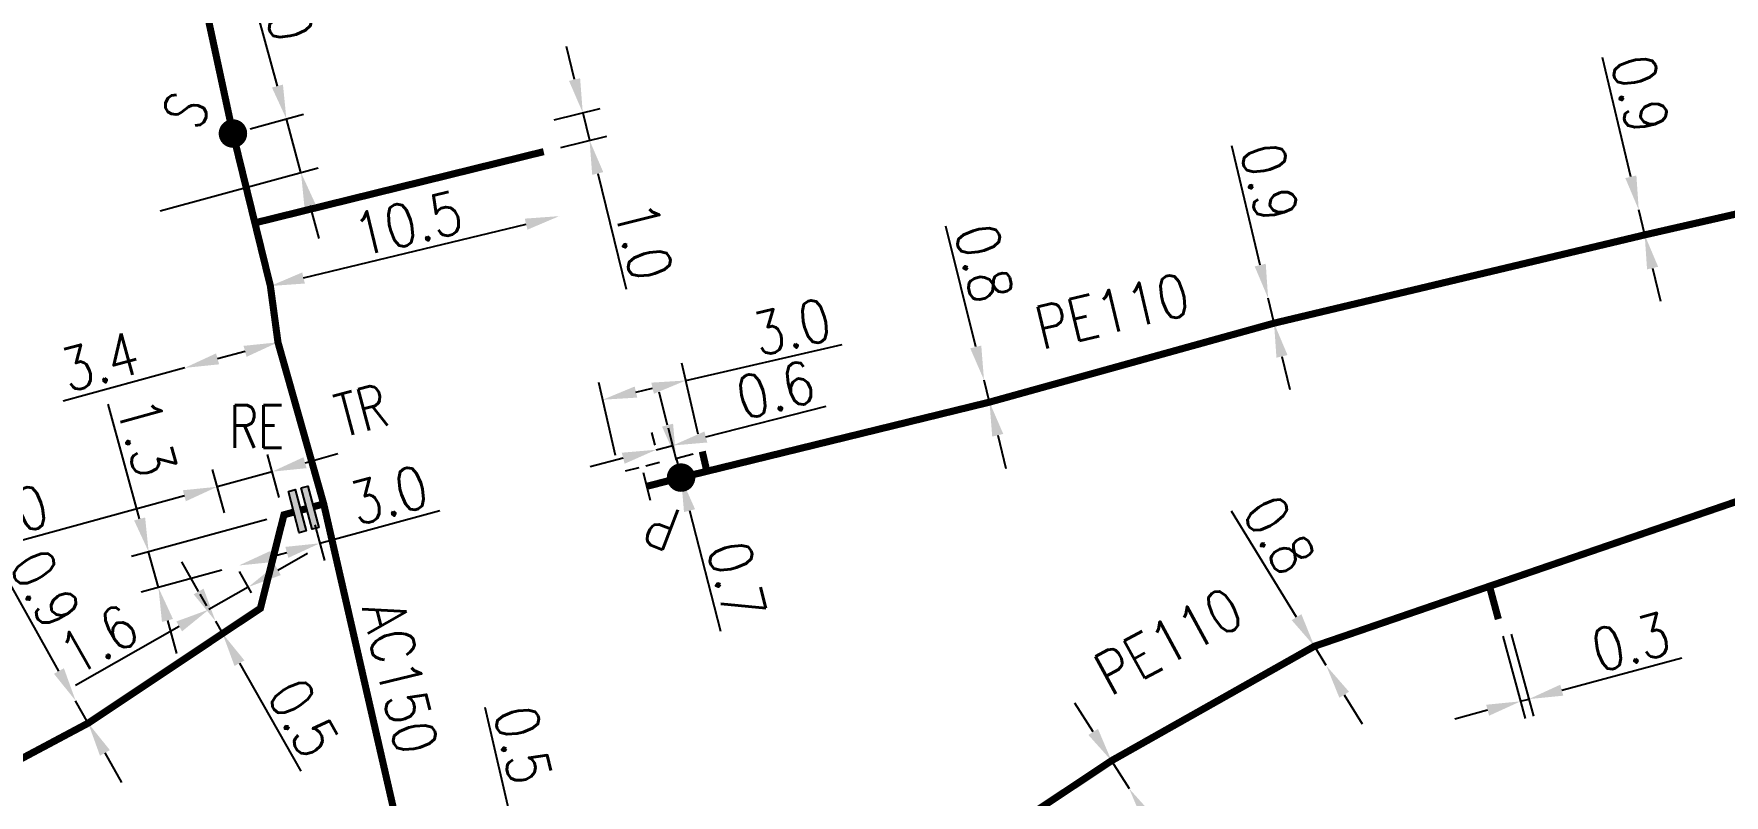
# Model space of a CAD drawing. Header units: millimetres. Extents: x 149996 to 151004, y 126998 to 128018.
# Drawn here: x 150745.8 to 150805.2, y 127046.2 to 127073 of the extents above; entities that cross this region are included whole.
import ezdxf
from ezdxf.enums import TextEntityAlignment as Align

# ---------------------------------------------------------------- set-up
doc = ezdxf.new("R2010")
doc.units = ezdxf.units.MM
doc.header["$PDMODE"] = 34
for name, pattern in [('DASHED', [0.75, 0.5, -0.25]), ('L_100_AP', [14, 10, -1.5, 1, -1.5]), ('L_100_PE', [14, 10, -1.5, 1, -1.5]), ('L_25_PE', [2000, 1000, 1000])]:
    doc.linetypes.add(name, pattern=pattern)
doc.layers.get('0').update_dxf_attribs({"linetype": 'CONTINUOUS'})
doc.layers.get('DEFPOINTS').update_dxf_attribs({"linetype": 'CONTINUOUS'})
for name, color, linetype in [('L_140', 3, 'CONTINUOUS'), ('L_150', 1, 'CONTINUOUS'), ('L_300', 7, 'CONTINUOUS'), ('L_340', 7, 'CONTINUOUS')]:
    doc.layers.add(name, color=color, linetype=linetype)
doc.layers.add('L_170', color=7, linetype='CONTINUOUS', plot=False)
doc.styles.add('G_ROMANS', font='ROMANS.SHX', dxfattribs={"width": 0.75})
doc.styles.get("Standard").update_dxf_attribs({"font": 'romans.shx', "width": 0.85})
doc.dimstyles.get("Standard").update_dxf_attribs({"dimtxt": 1.5, "dimasz": 1.2, "dimexe": 0.625, "dimexo": 0.625, "dimgap": 0.25, "dimtad": 1, "dimdec": 1, "dimzin": 0, "dimdsep": 46, "dimtxsty": 'Standard', "dimcen": -0.5, "dimadec": 0, "dimazin": 0, "dimtfac": 1, "dimtdec": 1, "dimtmove": 0, "dimatfit": 3, "dimfxl": 0, "dimtolj": 1, "dimtzin": 0, "dimarcsym": 0})

# ---------------------------------------------------------------- blocks, each defined once
blk = doc.blocks.new('*D991')
at = {"layer": 'DEFPOINTS', "color": 0, "linetype": 'Continuous', "transparency": 16777216}
for p in [(150802.231, 127066.801), (150802.231, 127066.801), (150802.44, 127065.926)]:
    blk.add_point(p, dxfattribs=at)
at = {"layer": 'L_150', "color": 0, "linetype": 'Continuous', "lineweight": -2, "transparency": 16777216}
for p, q in [((150801.953, 127067.968), (150800.954, 127072.162)), ((150802.44, 127065.926), (150802.231, 127066.801)), ((150802.718, 127064.758), (150802.996, 127063.591))]:
    blk.add_line(p, q, dxfattribs=at)
at = {"layer": 'L_150', "color": 0, "linetype": 'Continuous', "transparency": 16777216}
for points in [[(150802.148, 127068.015), (150801.759, 127067.922), (150802.231, 127066.801)], [(150802.912, 127064.805), (150802.523, 127064.712), (150802.44, 127065.926)]]:
    blk.add_solid(points, dxfattribs=at)
at = {"layer": 'L_150', "color": 0, "linetype": 'Continuous', "transparency": 16777216, "insert": (150802.287, 127070.881), "char_height": 1.5, "attachment_point": 5, "rotation": 283.39787}
blk.add_mtext('\\A1;0.9', dxfattribs=at)
blk = doc.blocks.new('*D992')
at = {"layer": 'DEFPOINTS', "color": 0, "linetype": 'Continuous', "transparency": 16777216}
for p in [(150789.201, 127063.697), (150789.201, 127063.697), (150789.41, 127062.822)]:
    blk.add_point(p, dxfattribs=at)
at = {"layer": 'L_150', "color": 0, "linetype": 'Continuous', "lineweight": -2, "transparency": 16777216}
for p, q in [((150788.923, 127064.865), (150787.925, 127069.058)), ((150789.41, 127062.822), (150789.201, 127063.697)), ((150789.688, 127061.655), (150789.966, 127060.487))]:
    blk.add_line(p, q, dxfattribs=at)
at = {"layer": 'L_150', "color": 0, "linetype": 'Continuous', "transparency": 16777216}
for points in [[(150789.118, 127064.911), (150788.729, 127064.818), (150789.201, 127063.697)], [(150789.883, 127061.701), (150789.494, 127061.608), (150789.41, 127062.822)]]:
    blk.add_solid(points, dxfattribs=at)
at = {"layer": 'L_150', "color": 0, "linetype": 'Continuous', "transparency": 16777216, "insert": (150789.258, 127067.777), "char_height": 1.5, "attachment_point": 5, "rotation": 283.39787}
blk.add_mtext('\\A1;0.9', dxfattribs=at)
blk = doc.blocks.new('*D993')
at = {"layer": 'DEFPOINTS', "color": 0, "linetype": 'Continuous', "transparency": 16777216}
for p in [(150779.213, 127060.822), (150779.213, 127060.822), (150779.406, 127060.046)]:
    blk.add_point(p, dxfattribs=at)
at = {"layer": 'L_150', "color": 0, "linetype": 'Continuous', "lineweight": -2, "transparency": 16777216}
for p, q in [((150778.923, 127061.987), (150777.868, 127066.229)), ((150779.406, 127060.046), (150779.213, 127060.822)), ((150779.696, 127058.881), (150779.985, 127057.717))]:
    blk.add_line(p, q, dxfattribs=at)
at = {"layer": 'L_150', "color": 0, "linetype": 'Continuous', "transparency": 16777216}
for points in [[(150779.117, 127062.035), (150778.729, 127061.938), (150779.213, 127060.822)], [(150779.89, 127058.929), (150779.502, 127058.833), (150779.406, 127060.046)]]:
    blk.add_solid(points, dxfattribs=at)
at = {"layer": 'L_150', "color": 0, "linetype": 'Continuous', "transparency": 16777216, "insert": (150779.221, 127064.931), "char_height": 1.5, "attachment_point": 5, "rotation": 283.9658}
blk.add_mtext('\\A1;0.8', dxfattribs=at)
blk = doc.blocks.new('*D994')
at = {"layer": 'DEFPOINTS', "color": 0, "linetype": 'Continuous', "transparency": 16777216}
for p in [(150767.806, 127057.925), (150768.387, 127058.074), (150768.562, 127057.393)]:
    blk.add_point(p, dxfattribs=at)
at = {"layer": 'L_300', "color": 0, "linetype": 'Continuous', "lineweight": -2, "transparency": 16777216}
for p, q in [((150768.089, 127059.237), (150767.79, 127060.399)), ((150768.412, 127058.081), (150768.993, 127058.23)), ((150768.387, 127058.074), (150768.562, 127057.393)), ((150768.861, 127056.231), (150769.948, 127051.997))]:
    blk.add_line(p, q, dxfattribs=at)
at = {"layer": 'L_300', "color": 0, "linetype": 'Continuous', "transparency": 16777216}
for points in [[(150768.283, 127059.287), (150767.895, 127059.187), (150768.387, 127058.074)], [(150769.055, 127056.281), (150768.667, 127056.181), (150768.562, 127057.393)]]:
    blk.add_solid(points, dxfattribs=at)
at = {"layer": 'L_300', "color": 0, "linetype": 'Continuous', "transparency": 16777216, "insert": (150770.522, 127053.782), "char_height": 1.5, "attachment_point": 5, "rotation": 284.40328}
blk.add_mtext('\\A1;0.7', dxfattribs=at)
blk = doc.blocks.new('L_340_07')
at = {"color": 0, "linetype": 'Continuous', "const_width": 0.25, "flags": 128}
blk.add_lwpolyline([(0, 0), (1.25, 0)], dxfattribs=at)
at = {"color": 0, "linetype": 'Continuous', "flags": 128}
blk.add_lwpolyline([(1.25, -0.5), (1.25, 0.5)], dxfattribs=at)
at = {"color": 0, "linetype": 'Continuous', "style": 'G_ROMANS', "width": 0.75, "flags": 3}
for tag, p in [('DEF_LEG', (0.723, -3.465)), ('DEF_COUP', (0.723, -5.965)), ('DEF_TYPE', (0.723, -8.465))]:
    blk.add_attdef(tag, text='', height=1.2, dxfattribs=at).set_placement(p, align=Align.MIDDLE)
blk = doc.blocks.new('L_300_12')
at = {"color": 0, "linetype": 'Continuous', "const_width": 0.497, "flags": 128}
blk.add_lwpolyline([(-0.252, 0, 1), (0.252, 0, 1)], format="xyb", close=True, dxfattribs=at)
at = {"color": 0, "linetype": 'Continuous', "style": 'G_ROMANS', "width": 0.75}
blk.add_text('P', height=1.5, dxfattribs=at).set_placement((0, 1.85), align=Align.MIDDLE)
at = {"color": 0, "linetype": 'Continuous', "style": 'G_ROMANS', "width": 0.75, "flags": 3}
for tag, p in [('DEF_LEG', (0, -5)), ('DEF_COUP', (0, -7.5)), ('DEF_TYPE', (0, -10))]:
    blk.add_attdef(tag, text='', height=1.2, dxfattribs=at).set_placement(p, align=Align.MIDDLE)
blk = doc.blocks.new('*D1002')
at = {"layer": 'DEFPOINTS', "color": 0, "linetype": 'Continuous', "transparency": 16777216}
for p in [(150790.829, 127051.464), (150791.247, 127050.782), (150791.247, 127050.782)]:
    blk.add_point(p, dxfattribs=at)
at = {"layer": 'L_150', "color": 0, "linetype": 'Continuous', "lineweight": -2, "transparency": 16777216}
for p, q in [((150790.2, 127052.486), (150787.911, 127056.211)), ((150791.247, 127050.782), (150790.829, 127051.464)), ((150791.876, 127049.76), (150792.504, 127048.738))]:
    blk.add_line(p, q, dxfattribs=at)
at = {"layer": 'L_150', "color": 0, "linetype": 'Continuous', "transparency": 16777216}
for points in [[(150790.371, 127052.591), (150790.03, 127052.382), (150790.829, 127051.464)], [(150792.046, 127049.865), (150791.705, 127049.655), (150791.247, 127050.782)]]:
    blk.add_solid(points, dxfattribs=at)
at = {"layer": 'L_150', "color": 0, "linetype": 'Continuous', "transparency": 16777216, "insert": (150789.594, 127055.383), "char_height": 1.5, "attachment_point": 5, "rotation": 301.57542}
blk.add_mtext('\\A1;0.8', dxfattribs=at)
blk = doc.blocks.new('*D1003')
at = {"layer": 'DEFPOINTS', "color": 0, "linetype": 'Continuous', "transparency": 16777216}
for p in [(150783.694, 127047.44), (150784.316, 127046.46), (150784.316, 127046.46)]:
    blk.add_point(p, dxfattribs=at)
at = {"layer": 'L_150', "color": 0, "linetype": 'Continuous', "lineweight": -2, "transparency": 16777216}
for p, q in [((150783.051, 127048.453), (150782.408, 127049.466)), ((150783.694, 127047.44), (150784.316, 127046.46)), ((150784.959, 127045.447), (150789.122, 127038.89))]:
    blk.add_line(p, q, dxfattribs=at)
at = {"layer": 'L_150', "color": 0, "linetype": 'Continuous', "transparency": 16777216}
for points in [[(150783.22, 127048.56), (150782.882, 127048.346), (150783.694, 127047.44)], [(150785.128, 127045.554), (150784.79, 127045.34), (150784.316, 127046.46)]]:
    blk.add_solid(points, dxfattribs=at)
at = {"layer": 'L_150', "color": 0, "linetype": 'Continuous', "transparency": 16777216, "insert": (150789.166, 127040.687), "char_height": 1.5, "attachment_point": 5, "rotation": 302.41004}
blk.add_mtext('\\A1;1.2', dxfattribs=at)
blk = doc.blocks.new('*D1021')
at = {"layer": 'DEFPOINTS', "color": 0, "linetype": 'Continuous', "transparency": 16777216}
for p in [(150754.392, 127062.149), (150751.113, 127061.25), (150751.113, 127061.25)]:
    blk.add_point(p, dxfattribs=at)
at = {"layer": 'L_140', "color": 0, "linetype": 'Continuous', "lineweight": -2, "transparency": 16777216}
for p, q in [((150753.235, 127061.832), (150752.27, 127061.567)), ((150751.113, 127061.25), (150746.838, 127060.079))]:
    blk.add_line(p, q, dxfattribs=at)
at = {"layer": 'L_140', "color": 0, "linetype": 'Continuous', "transparency": 16777216}
for points in [[(150753.182, 127062.025), (150753.288, 127061.639), (150754.392, 127062.149)], [(150752.217, 127061.76), (150752.323, 127061.375), (150751.113, 127061.25)]]:
    blk.add_solid(points, dxfattribs=at)
at = {"layer": 'L_140', "color": 0, "linetype": 'Continuous', "transparency": 16777216, "insert": (150748.133, 127061.471), "char_height": 1.5, "attachment_point": 5, "rotation": 15.3245}
blk.add_mtext('\\A1;3.4', dxfattribs=at)
blk = doc.blocks.new('*D1030')
at = {"layer": 'DEFPOINTS', "color": 0, "linetype": 'Continuous', "transparency": 16777216}
for p in [(150754.602, 127056.085), (150753.017, 127054.303), (150750.19, 127053.528)]:
    blk.add_point(p, dxfattribs=at)
at = {"layer": 'L_140', "color": 0, "linetype": 'Continuous', "lineweight": -2, "transparency": 16777216}
for p, q in [((150749.529, 127055.939), (150748.422, 127059.98)), ((150753.999, 127055.92), (150749.243, 127054.617)), ((150750.19, 127053.528), (150749.846, 127054.782)), ((150752.414, 127054.138), (150749.587, 127053.363)), ((150750.507, 127052.371), (150750.824, 127051.214))]:
    blk.add_line(p, q, dxfattribs=at)
at = {"layer": 'L_140', "color": 0, "linetype": 'Continuous', "transparency": 16777216}
for points in [[(150749.722, 127055.992), (150749.336, 127055.886), (150749.846, 127054.782)], [(150750.7, 127052.424), (150750.314, 127052.318), (150750.19, 127053.528)]]:
    blk.add_solid(points, dxfattribs=at)
at = {"layer": 'L_140', "color": 0, "linetype": 'Continuous', "transparency": 16777216, "insert": (150749.781, 127058.802), "char_height": 1.5, "attachment_point": 5, "rotation": 285.3245}
blk.add_mtext('\\A1;1.3', dxfattribs=at)
blk = doc.blocks.new('*D1031')
at = {"layer": 'DEFPOINTS', "color": 0, "linetype": 'Continuous', "transparency": 16777216}
for p in [(150752.258, 127057.072), (150754.602, 127056.085), (150752.673, 127055.557)]:
    blk.add_point(p, dxfattribs=at)
at = {"layer": 'L_140', "color": 0, "linetype": 'Continuous', "lineweight": -2, "transparency": 16777216}
for p, q in [((150754.437, 127056.688), (150754.022, 127058.204)), ((150755.344, 127057.918), (150756.501, 127058.235)), ((150752.508, 127056.159), (150752.093, 127057.675)), ((150754.187, 127057.601), (150752.258, 127057.072)), ((150751.101, 127056.755), (150743.661, 127054.716))]:
    blk.add_line(p, q, dxfattribs=at)
at = {"layer": 'L_140', "color": 0, "linetype": 'Continuous', "transparency": 16777216}
for points in [[(150755.291, 127058.111), (150755.397, 127057.725), (150754.187, 127057.601)], [(150751.048, 127056.948), (150751.153, 127056.562), (150752.258, 127057.072)]]:
    blk.add_solid(points, dxfattribs=at)
at = {"layer": 'L_140', "color": 0, "linetype": 'Continuous', "transparency": 16777216, "insert": (150744.926, 127056.1), "char_height": 1.5, "attachment_point": 5, "rotation": 15.3245}
blk.add_mtext('\\A1;2.0', dxfattribs=at)
blk = doc.blocks.new('*D1032')
at = {"layer": 'DEFPOINTS', "color": 0, "linetype": 'Continuous', "transparency": 16777216}
for p in [(150752.197, 127052.346), (150752.197, 127052.346), (150752.444, 127051.912)]:
    blk.add_point(p, dxfattribs=at)
at = {"layer": 'L_140', "color": 0, "linetype": 'Continuous', "lineweight": -2, "transparency": 16777216}
for p, q in [((150751.603, 127053.389), (150751.009, 127054.432)), ((150752.197, 127052.346), (150752.444, 127051.912)), ((150753.038, 127050.869), (150755.201, 127047.07))]:
    blk.add_line(p, q, dxfattribs=at)
at = {"layer": 'L_140', "color": 0, "linetype": 'Continuous', "transparency": 16777216}
for points in [[(150751.777, 127053.488), (150751.429, 127053.29), (150752.197, 127052.346)], [(150753.212, 127050.968), (150752.864, 127050.77), (150752.444, 127051.912)]]:
    blk.add_solid(points, dxfattribs=at)
at = {"layer": 'L_140', "color": 0, "linetype": 'Continuous', "transparency": 16777216, "insert": (150755.286, 127048.943), "char_height": 1.5, "attachment_point": 5, "rotation": 299.66041}
blk.add_mtext('\\A1;0.5', dxfattribs=at)
blk = doc.blocks.new('*D1033')
at = {"layer": 'DEFPOINTS', "color": 0, "linetype": 'Continuous', "transparency": 16777216}
for p in [(150747.28, 127049.546), (150747.28, 127049.546), (150747.721, 127048.762)]:
    blk.add_point(p, dxfattribs=at)
at = {"layer": 'L_140', "color": 0, "linetype": 'Continuous', "lineweight": -2, "transparency": 16777216}
for p, q in [((150746.693, 127050.593), (150744.583, 127054.352)), ((150747.721, 127048.762), (150747.28, 127049.546)), ((150748.308, 127047.715), (150748.896, 127046.669))]:
    blk.add_line(p, q, dxfattribs=at)
at = {"layer": 'L_140', "color": 0, "linetype": 'Continuous', "transparency": 16777216}
for points in [[(150746.867, 127050.691), (150746.518, 127050.495), (150747.28, 127049.546)], [(150748.483, 127047.813), (150748.134, 127047.617), (150747.721, 127048.762)]]:
    blk.add_solid(points, dxfattribs=at)
at = {"layer": 'L_140', "color": 0, "linetype": 'Continuous', "transparency": 16777216, "insert": (150746.216, 127053.485), "char_height": 1.5, "attachment_point": 5, "rotation": 299.30817}
blk.add_mtext('\\A1;0.9', dxfattribs=at)
blk = doc.blocks.new('*D1043')
at = {"layer": 'DEFPOINTS', "color": 0, "linetype": 'Continuous', "transparency": 16777216}
for p in [(150751.963, 127052.756), (150752.197, 127052.346), (150753.775, 127052.799)]:
    blk.add_point(p, dxfattribs=at)
at = {"layer": 'L_140', "color": 0, "linetype": 'Continuous', "lineweight": -2, "transparency": 16777216}
for p, q in [((150754.393, 127054.14), (150755.436, 127054.734)), ((150753.466, 127053.343), (150753.041, 127054.089)), ((150753.35, 127053.546), (150751.963, 127052.756)), ((150751.887, 127052.889), (150751.654, 127053.299)), ((150750.921, 127052.162), (150747.28, 127050.089))]:
    blk.add_line(p, q, dxfattribs=at)
at = {"layer": 'L_140', "color": 0, "linetype": 'Continuous', "transparency": 16777216}
for points in [[(150754.294, 127054.314), (150754.492, 127053.966), (150753.35, 127053.546)], [(150750.822, 127052.336), (150751.02, 127051.988), (150751.963, 127052.756)]]:
    blk.add_solid(points, dxfattribs=at)
at = {"layer": 'L_140', "color": 0, "linetype": 'Continuous', "transparency": 16777216, "insert": (150748.084, 127051.698), "char_height": 1.5, "attachment_point": 5, "rotation": 29.66041}
blk.add_mtext('\\A1;1.6', dxfattribs=at)
blk = doc.blocks.new('L_340_19')
at = {"linetype": 'Continuous'}
blk.add_hatch(color=0, dxfattribs=at).paths.add_polyline_path([(0.125, 0.75), (-0.125, 0.75), (-0.125, -0.75), (0.125, -0.75)])
at = {"color": 0, "linetype": 'Continuous'}
blk.add_lwpolyline([(-0.125, 0.75), (0.125, 0.75), (0.125, -0.75), (-0.125, -0.75)], close=True, dxfattribs=at)
at = {"color": 0, "linetype": 'Continuous', "style": 'G_ROMANS', "width": 0.75}
for tag, height, flags, p in [('TR', 1.5, 8, (0, 3)), ('DEF_LEG', 1.2, 3, (0, -5)), ('DEF_COUP', 1.2, 3, (0, -7.5)), ('DEF_TYPE', 1.2, 3, (0, -10))]:
    blk.add_attdef(tag, text='', height=height, dxfattribs=dict(at, flags=flags)).set_placement(p, align=Align.MIDDLE)
blk = doc.blocks.new('L_340_21')
at = {"linetype": 'Continuous'}
blk.add_hatch(color=0, dxfattribs=at).paths.add_polyline_path([(0.125, 0.75), (-0.125, 0.75), (-0.125, -0.75), (0.125, -0.75)])
at = {"color": 0, "linetype": 'Continuous'}
blk.add_lwpolyline([(-0.125, 0.75), (0.125, 0.75), (0.125, -0.75), (-0.125, -0.75)], close=True, dxfattribs=at)
at = {"color": 0, "linetype": 'Continuous', "style": 'G_ROMANS', "width": 0.75}
for tag, height, flags, p in [('RE', 1.5, 8, (0, 3)), ('DEF_LEG', 1.2, 3, (0, -5)), ('DEF_COUP', 1.2, 3, (0, -7.5)), ('DEF_TYPE', 1.2, 3, (0, -10))]:
    blk.add_attdef(tag, text='', height=height, dxfattribs=dict(at, flags=flags)).set_placement(p, align=Align.MIDDLE)
blk = doc.blocks.new('*D1044')
at = {"layer": 'DEFPOINTS', "color": 0, "linetype": 'Continuous', "transparency": 16777216}
for p in [(150767.691, 127058.373), (150767.806, 127057.925), (150768.562, 127057.393)]:
    blk.add_point(p, dxfattribs=at)
at = {"layer": 'L_300', "color": 0, "linetype": 'Continuous', "lineweight": -2, "transparency": 16777216}
for p, q in [((150769.435, 127058.821), (150773.669, 127059.908)), ((150767.651, 127058.531), (150767.536, 127058.979)), ((150768.407, 127057.999), (150768.117, 127059.128)), ((150767.691, 127058.373), (150768.272, 127058.522)), ((150766.529, 127058.075), (150765.367, 127057.776))]:
    blk.add_line(p, q, dxfattribs=at)
at = {"layer": 'L_300', "color": 0, "linetype": 'Continuous', "transparency": 16777216}
for points in [[(150769.385, 127059.015), (150769.484, 127058.627), (150768.272, 127058.522)], [(150766.479, 127058.268), (150766.579, 127057.881), (150767.691, 127058.373)]]:
    blk.add_solid(points, dxfattribs=at)
at = {"layer": 'L_300', "color": 0, "linetype": 'Continuous', "transparency": 16777216, "insert": (150771.884, 127060.482), "char_height": 1.5, "attachment_point": 5, "rotation": 14.40328}
blk.add_mtext('\\A1;0.6', dxfattribs=at)
blk = doc.blocks.new('*D1048')
at = {"layer": 'DEFPOINTS', "color": 0, "linetype": 'Continuous', "transparency": 16777216}
for p in [(150762.932, 127043.888), (150756.356, 127042.36), (150759.197, 127042.507)]:
    blk.add_point(p, dxfattribs=at)
at = {"layer": 'L_140', "color": 0, "linetype": 'Continuous', "lineweight": -2, "transparency": 16777216}
for p, q in [((150762.66, 127045.057), (150761.671, 127049.315)), ((150756.965, 127042.501), (150763.541, 127044.03)), ((150759.805, 127042.648), (150763.654, 127043.543)), ((150763.045, 127043.401), (150762.932, 127043.888)), ((150763.317, 127042.232), (150763.589, 127041.063))]:
    blk.add_line(p, q, dxfattribs=at)
at = {"layer": 'L_140', "color": 0, "linetype": 'Continuous', "transparency": 16777216}
for points in [[(150762.855, 127045.102), (150762.466, 127045.012), (150762.932, 127043.888)], [(150763.512, 127042.278), (150763.122, 127042.187), (150763.045, 127043.401)]]:
    blk.add_solid(points, dxfattribs=at)
at = {"layer": 'L_140', "color": 0, "linetype": 'Continuous', "transparency": 16777216, "insert": (150763.004, 127047.997), "char_height": 1.5, "attachment_point": 5, "rotation": 283.08515}
blk.add_mtext('\\A1;0.5', dxfattribs=at)
blk = doc.blocks.new('*D1049')
at = {"layer": 'DEFPOINTS', "color": 0, "linetype": 'Continuous', "transparency": 16777216}
for p in [(150755.518, 127056.336), (150753.017, 127054.303), (150753.017, 127054.303)]:
    blk.add_point(p, dxfattribs=at)
at = {"layer": 'L_340', "color": 0, "linetype": 'Continuous', "lineweight": -2, "transparency": 16777216}
for p, q in [((150755.862, 127055.083), (150760.078, 127056.238)), ((150755.683, 127055.734), (150756.027, 127054.48)), ((150754.174, 127054.62), (150754.704, 127054.765))]:
    blk.add_line(p, q, dxfattribs=at)
at = {"layer": 'L_340', "color": 0, "linetype": 'Continuous', "transparency": 16777216}
for points in [[(150754.121, 127054.813), (150754.227, 127054.427), (150753.017, 127054.303)], [(150754.652, 127054.958), (150754.757, 127054.572), (150755.862, 127055.083)]]:
    blk.add_solid(points, dxfattribs=at)
at = {"layer": 'L_340', "color": 0, "linetype": 'Continuous', "transparency": 16777216, "insert": (150758.284, 127056.783), "char_height": 1.5, "attachment_point": 5, "rotation": 15.3245}
blk.add_mtext('\\A1;3.0', dxfattribs=at)
blk = doc.blocks.new('*D1050')
at = {"layer": 'DEFPOINTS', "color": 0, "linetype": 'Continuous', "transparency": 16777216}
for p in [(150764.282, 127066.585), (150764.282, 127066.585), (150754.125, 127064.129)]:
    blk.add_point(p, dxfattribs=at)
at = {"layer": 'L_140', "color": 0, "linetype": 'Continuous', "lineweight": -2, "transparency": 16777216}
blk.add_line((150755.291, 127064.411), (150763.116, 127066.303), dxfattribs=at)
at = {"layer": 'L_140', "color": 0, "linetype": 'Continuous', "transparency": 16777216}
for points in [[(150763.069, 127066.497), (150763.163, 127066.109), (150764.282, 127066.585)], [(150755.244, 127064.605), (150755.338, 127064.216), (150754.125, 127064.129)]]:
    blk.add_solid(points, dxfattribs=at)
at = {"layer": 'L_140', "color": 0, "linetype": 'Continuous', "transparency": 16777216, "insert": (150758.968, 127066.329), "char_height": 1.5, "attachment_point": 5, "rotation": 13.59448}
blk.add_mtext('\\A1;10.5', dxfattribs=at)
blk = doc.blocks.new('*D1051')
at = {"layer": 'DEFPOINTS', "color": 0, "linetype": 'Continuous', "transparency": 16777216}
for p in [(150752.809, 127069.489), (150755.201, 127068.118), (150749.65, 127066.609)]:
    blk.add_point(p, dxfattribs=at)
at = {"layer": 'L_300', "color": 0, "linetype": 'Continuous', "lineweight": -2, "transparency": 16777216}
for p, q in [((150754.374, 127071.158), (150753.227, 127075.376)), ((150753.412, 127069.653), (150755.292, 127070.164)), ((150755.201, 127068.118), (150754.689, 127070)), ((150750.253, 127066.773), (150755.804, 127068.282)), ((150755.515, 127066.96), (150755.83, 127065.802))]:
    blk.add_line(p, q, dxfattribs=at)
at = {"layer": 'L_300', "color": 0, "linetype": 'Continuous', "transparency": 16777216}
for points in [[(150754.567, 127071.21), (150754.181, 127071.105), (150754.689, 127070)], [(150755.708, 127067.013), (150755.322, 127066.908), (150755.201, 127068.118)]]:
    blk.add_solid(points, dxfattribs=at)
at = {"layer": 'L_300', "color": 0, "linetype": 'Continuous', "transparency": 16777216, "insert": (150754.608, 127074.108), "char_height": 1.5, "attachment_point": 5, "rotation": 285.2092}
blk.add_mtext('\\A1;2.0', dxfattribs=at)
blk = doc.blocks.new('L_300_11')
at = {"color": 0, "linetype": 'Continuous', "const_width": 0.497, "flags": 128}
blk.add_lwpolyline([(-0.252, 0, 1), (0.252, 0, 1)], format="xyb", close=True, dxfattribs=at)
at = {"color": 0, "linetype": 'Continuous', "style": 'G_ROMANS', "width": 0.75}
blk.add_text('S', height=1.5, dxfattribs=at).set_placement((0, 1.85), align=Align.MIDDLE)
at = {"color": 0, "linetype": 'Continuous', "style": 'G_ROMANS', "width": 0.75, "flags": 3}
for tag, p in [('DEF_LEG', (0, -5)), ('DEF_COUP', (0, -7.5)), ('DEF_TYPE', (0, -10))]:
    blk.add_attdef(tag, text='', height=1.2, dxfattribs=at).set_placement(p, align=Align.MIDDLE)
blk = doc.blocks.new('*D1346')
at = {"layer": 'DEFPOINTS', "color": 0, "linetype": 'Continuous', "transparency": 16777216}
for p in [(150765.809, 127060.131), (150769.309, 127058.311), (150766.402, 127057.565)]:
    blk.add_point(p, dxfattribs=at)
at = {"layer": 'L_170', "color": 0, "linetype": 'Continuous', "lineweight": -2, "transparency": 16777216}
for p, q in [((150768.732, 127060.807), (150774.222, 127062.076)), ((150769.168, 127058.92), (150768.591, 127061.415)), ((150766.261, 127058.174), (150765.668, 127060.739)), ((150766.978, 127060.401), (150767.563, 127060.536))]:
    blk.add_line(p, q, dxfattribs=at)
at = {"layer": 'L_170', "color": 0, "linetype": 'Continuous', "transparency": 16777216}
for points in [[(150766.933, 127060.596), (150767.023, 127060.206), (150765.809, 127060.131)], [(150767.517, 127060.731), (150767.608, 127060.341), (150768.732, 127060.807)]]:
    blk.add_solid(points, dxfattribs=at)
at = {"layer": 'L_170', "color": 0, "linetype": 'Continuous', "transparency": 16777216, "insert": (150772.452, 127062.693), "char_height": 1.5, "attachment_point": 5, "rotation": 13.02259}
blk.add_mtext('\\A1;3.0', dxfattribs=at)
blk = doc.blocks.new('*D1350')
at = {"layer": 'DEFPOINTS', "color": 0, "linetype": 'Continuous', "transparency": 16777216}
for p in [(150765.107, 127070.221), (150763.499, 127069.824), (150763.734, 127068.852)]:
    blk.add_point(p, dxfattribs=at)
at = {"layer": 'L_170', "color": 0, "linetype": 'Continuous', "lineweight": -2, "transparency": 16777216}
for p, q in [((150764.819, 127071.386), (150764.532, 127072.551)), ((150764.105, 127069.974), (150765.714, 127070.37)), ((150765.107, 127070.221), (150765.346, 127069.25)), ((150764.34, 127069.002), (150765.953, 127069.399)), ((150765.634, 127068.085), (150766.637, 127064.017))]:
    blk.add_line(p, q, dxfattribs=at)
at = {"layer": 'L_170', "color": 0, "linetype": 'Continuous', "transparency": 16777216}
for points in [[(150765.014, 127071.434), (150764.625, 127071.338), (150765.107, 127070.221)], [(150765.828, 127068.133), (150765.439, 127068.037), (150765.346, 127069.25)]]:
    blk.add_solid(points, dxfattribs=at)
at = {"layer": 'L_170', "color": 0, "linetype": 'Continuous', "transparency": 16777216, "insert": (150767.25, 127065.708), "char_height": 1.5, "attachment_point": 5, "rotation": 283.85542}
blk.add_mtext('\\A1;1.0', dxfattribs=at)
blk = doc.blocks.new('*D1383')
at = {"layer": 'DEFPOINTS', "color": 0, "linetype": 'Continuous', "transparency": 16777216}
for p in [(150797.295, 127052.418), (150797.585, 127052.496), (150798.366, 127049.606)]:
    blk.add_point(p, dxfattribs=at)
at = {"layer": 'L_170', "color": 0, "linetype": 'Continuous', "lineweight": -2, "transparency": 16777216}
for p, q in [((150797.458, 127051.814), (150798.24, 127048.925)), ((150797.748, 127051.893), (150798.529, 127049.003)), ((150799.525, 127049.92), (150803.745, 127051.061)), ((150798.077, 127049.528), (150798.366, 127049.606)), ((150796.918, 127049.215), (150795.76, 127048.902))]:
    blk.add_line(p, q, dxfattribs=at)
at = {"layer": 'L_170', "color": 0, "linetype": 'Continuous', "transparency": 16777216}
for points in [[(150799.472, 127050.113), (150799.577, 127049.727), (150798.366, 127049.606)], [(150796.866, 127049.408), (150796.97, 127049.022), (150798.077, 127049.528)]]:
    blk.add_solid(points, dxfattribs=at)
at = {"layer": 'L_170', "color": 0, "linetype": 'Continuous', "transparency": 16777216, "insert": (150801.953, 127051.612), "char_height": 1.5, "attachment_point": 5, "rotation": 15.1315}
blk.add_mtext('\\A1;0.3', dxfattribs=at)

msp = doc.modelspace()

# ---------------------------------------------------------------- linework, layer by layer
at = {"linetype": 'DASHED', "flags": 128}
msp.add_lwpolyline([(150767.806, 127057.925), (150766.402, 127057.565)], dxfattribs=at)
at = {"layer": 'L_140', "linetype": 'L_100_AP', "flags": 128}
msp.add_lwpolyline([(150723.044, 127201.117, 0.25, 0.25, 0), (150723.425, 127199.956, 0.25, 0.25, 0), (150725.802, 127189.903, 0.25, 0.25, 0), (150725.855, 127189.67, 0.25, 0.25, 0), (150727.372, 127182.933, 0.25, 0.25, 0), (150727.817, 127180.958, 0.25, 0.25, 0), (150728.763, 127176.748, 0.25, 0.25, 0), (150731.429, 127164.875, 0.25, 0.25, 0), (150732.294, 127160.962, 0.25, 0.25, 0), (150734.02, 127153.664, 0.25, 0.25, 0), (150737.949, 127137.751, 0.25, 0.25, 0), (150739.434, 127129.769, 0.25, 0.25, 0), (150741.084, 127121.526, 0.25, 0.25, 0), (150742.673, 127115.302, 0.25, 0.25, 0), (150746.866, 127087.126, 0.25, 0.25, 0), (150750.928, 127078.213, 0.25, 0.25, 0), (150752.809, 127069.489, 0.25, 0.25, 0), (150753.58, 127066.348, 0.25, 0.25, 0), (150754.125, 127064.129, 0.25, 0.25, 0), (150754.392, 127062.149, 0.25, 0.25, 0), (150756, 127056.468, 0.25, 0.25, 0), (150759.197, 127042.507, 0.25, 0.25, 0), (150759.319, 127041.844, 0.25, 0.25, 0), (150761.64, 127032.041, 0, 0, 0)], format="xyseb", dxfattribs=at)
at = {"layer": 'L_140', "linetype": 'L_100_PE', "const_width": 0.25, "flags": 128}
msp.add_lwpolyline([(150755.188, 127056.246), (150755.398, 127056.303)], dxfattribs=at)
at = {"layer": 'L_140', "linetype": 'L_100_AP', "const_width": 0.25, "flags": 128}
msp.add_lwpolyline([(150755.639, 127056.369), (150756, 127056.468)], dxfattribs=at)
at = {"layer": 'L_140', "linetype": 'L_100_PE', "flags": 128}
msp.add_lwpolyline([(150663.858, 127000, 0.25, 0.25, 0), (150666.81, 127002.111, 0.25, 0.25, 0), (150673.566, 127005.991, 0.25, 0.25, 0), (150683.731, 127012.021, 0.25, 0.25, 0), (150687.702, 127014.397, 0.25, 0.25, 0), (150706.482, 127025.359, 0.25, 0.25, 0), (150712.713, 127029.022, 0.25, 0.25, 0), (150720.364, 127033.606, 0.25, 0.25, 0), (150728.338, 127037.824, 0.25, 0.25, 0), (150735.541, 127042.275, 0.25, 0.25, 0), (150736.416, 127042.741, 0.25, 0.25, 0), (150747.721, 127048.762, 0.25, 0.25, 0), (150752.444, 127051.912, 0.25, 0.25, 0), (150753.775, 127052.799, 0.25, 0.25, 0), (150754.602, 127056.085, 0.25, 0.25, 0), (150754.947, 127056.18, 0, 0, 0)], format="xyseb", dxfattribs=at)
at = {"layer": 'L_150', "linetype": 'L_25_PE', "flags": 128}
for points in [[(150912.429, 127091.666, 0.25, 0.25, 0), (150911.785, 127091.538, 0.25, 0.25, 0), (150903.007, 127089.802, 0.25, 0.25, 0), (150896.285, 127088.275, 0.25, 0.25, 0), (150892.335, 127087.113, 0.25, 0.25, 0), (150877.227, 127083.707, 0.25, 0.25, 0), (150873.002, 127082.571, 0.25, 0.25, 0), (150869.114, 127081.632, 0.25, 0.25, 0), (150864.452, 127080.556, 0.25, 0.25, 0), (150855.694, 127078.54, 0.25, 0.25, 0), (150852.192, 127077.82, 0.25, 0.25, 0), (150851.212, 127077.618, 0.25, 0.25, 0), (150846.725, 127076.59, 0.25, 0.25, 0), (150842.119, 127075.48, 0.25, 0.25, 0), (150838.264, 127074.512, 0.25, 0.25, 0), (150834.253, 127073.504, 0.25, 0.25, 0), (150833.283, 127073.26, 0.25, 0.25, 0), (150821.306, 127070.407, 0.25, 0.25, 0), (150809.406, 127067.516, 0.25, 0.25, 0), (150802.44, 127065.926, 0.25, 0.25, 0), (150789.41, 127062.822, 0.25, 0.25, 0), (150779.406, 127060.046, 0.25, 0.25, 0), (150769.47, 127057.615, 0.25, 0.25, 0), (150768.562, 127057.393, 0, 0, 0)], [(150915.16, 127082.119, 0.25, 0.25, 0), (150915.062, 127082.096, 0.25, 0.25, 0), (150914.527, 127082.392, 0.25, 0.25, 0), (150908.115, 127080.917, 0.25, 0.25, 0), (150884.15, 127075.404, 0.25, 0.25, 0), (150868.495, 127071.691, 0.25, 0.25, 0), (150857.088, 127068.85, 0.25, 0.25, 0), (150850.368, 127067.423, 0.25, 0.25, 0), (150841.146, 127065.128, 0.25, 0.25, 0), (150835.436, 127063.77, 0.25, 0.25, 0), (150834.463, 127063.538, 0.25, 0.25, 0), (150818.245, 127059.369, 0.25, 0.25, 0), (150816.373, 127058.967, 0.25, 0.25, 0), (150806.544, 127056.853, 0.25, 0.25, 0), (150790.829, 127051.464, 0.25, 0.25, 0), (150783.694, 127047.44, 0.25, 0.25, 0), (150774.681, 127041.44, 0, 0, 0)]]:
    msp.add_lwpolyline(points, format="xyseb", dxfattribs=at)
at = {"layer": 'L_170', "linetype": 'Continuous', "const_width": 0.25, "flags": 128}
for points in [[(150753.58, 127066.348), (150763.734, 127068.852)], [(150769.47, 127057.615), (150769.309, 127058.311)], [(150797.295, 127052.418), (150796.983, 127053.574)]]:
    msp.add_lwpolyline(points, dxfattribs=at)

# ---------------------------------------------------------------- block references
at = {"layer": 'L_300'}
for name, p, rotation in [('L_300_11', (150752.809, 127069.489), 63.63226178077448), ('L_300_12', (150768.562, 127057.393), 158.6601198602285)]:
    msp.add_blockref(name, p, dxfattribs=dict(at, rotation=rotation))
at = {"layer": 'L_340'}
ref = msp.add_blockref('L_340_19', (150755.518, 127056.336), dxfattribs=dict(at, rotation=15.00000000027671))
ref.add_attrib('TR', 'TR', dxfattribs={"layer": '0', "color": 0, "linetype": 'Continuous', "height": 1.5, "rotation": 15, "width": 0.75, "flags": 8}).set_placement((150757.331, 127059.754), align=Align.MIDDLE)
ref = msp.add_blockref('L_340_21', (150755.068, 127056.213), dxfattribs=dict(at, rotation=14.6132716409027))
ref.add_attrib('RE', 'RE', dxfattribs={"layer": '0', "color": 0, "linetype": 'Continuous', "height": 1.5, "width": 0.75, "flags": 8}).set_placement((150753.648, 127059.192), align=Align.MIDDLE)
at = {"layer": 'L_340', "rotation": 194.2495254837203}
msp.add_blockref('L_340_07', (150768.562, 127057.393), dxfattribs=at)

# ---------------------------------------------------------------- texts
at = {"layer": 'L_140', "linetype": 'Continuous', "width": 0.85}
msp.add_text('AC150', height=1.5, rotation=283.27773, dxfattribs=at).set_placement((150757.343, 127052.818))
at = {"layer": 'L_150', "linetype": 'Continuous', "width": 0.85}
for rotation, p in [(13.39787, (150781.239, 127061.886)), (28.49562, (150783.661, 127049.685))]:
    msp.add_text('PE110', height=1.5, rotation=rotation, dxfattribs=at).set_placement(p)

# ---------------------------------------------------------------- dimensions: what is measured, and where the dimension line sits
at = {"layer": 'L_140', "linetype": 'Continuous'}
for base, p1, p2, angle, picture, middle in [((150764.282, 127066.585), (150754.125, 127064.129), (150764.282, 127066.585), 193.59448, '*D1050', (150759.203, 127065.357)), ((150751.113, 127061.25), (150754.392, 127062.149), (150751.113, 127061.25), 15.3245, '*D1021', (150748.397, 127060.506)), ((150750.19, 127053.528), (150754.602, 127056.085), (150753.017, 127054.303), 105.3245, '*D1030', (150748.817, 127058.538)), ((150752.258, 127057.072), (150754.602, 127056.085), (150752.673, 127055.557), 15.3245, '*D1031', (150745.19, 127055.135)), ((150747.28, 127049.546), (150747.721, 127048.762), (150747.28, 127049.546), 299.30817, '*D1033', (150745.344, 127052.995)), ((150751.963, 127052.756), (150753.775, 127052.799), (150752.197, 127052.346), 29.66041, '*D1043', (150748.579, 127050.829)), ((150752.197, 127052.346), (150752.444, 127051.912), (150752.197, 127052.346), 299.66041, '*D1032', (150754.417, 127048.448)), ((150762.932, 127043.888), (150759.197, 127042.507), (150756.356, 127042.36), 283.08515, '*D1048', (150762.03, 127047.77))]:
    dim = msp.add_linear_dim(base=base, p1=p1, p2=p2, angle=angle, dimstyle='Standard', dxfattribs=at)
    dim.commit()
    dim.dimension.update_dxf_attribs({"geometry": picture, "text_midpoint": middle, "dimtype": 160})
at = {"layer": 'L_150', "linetype": 'Continuous'}
for base, p1, p2, angle, picture, middle in [((150802.231, 127066.801), (150802.44, 127065.926), (150802.231, 127066.801), 283.39787, '*D991', (150801.315, 127070.649)), ((150789.201, 127063.697), (150789.41, 127062.822), (150789.201, 127063.697), 283.39787, '*D992', (150788.285, 127067.545)), ((150779.213, 127060.822), (150779.406, 127060.046), (150779.213, 127060.822), 283.9658, '*D993', (150778.251, 127064.69)), ((150791.247, 127050.782), (150790.829, 127051.464), (150791.247, 127050.782), 121.57542, '*D1002', (150788.742, 127054.86)), ((150784.316, 127046.46), (150783.694, 127047.44), (150784.316, 127046.46), 122.41004, '*D1003', (150788.321, 127040.151))]:
    dim = msp.add_linear_dim(base=base, p1=p1, p2=p2, angle=angle, dimstyle='Standard', dxfattribs=at)
    dim.commit()
    dim.dimension.update_dxf_attribs({"geometry": picture, "text_midpoint": middle, "dimtype": 160})
at = {"layer": 'L_170', "linetype": 'Continuous'}
for base, p1, p2, angle, picture, middle in [((150765.107, 127070.221), (150763.734, 127068.852), (150763.499, 127069.824), 283.85542, '*D1350', (150766.279, 127065.469)), ((150765.809, 127060.131), (150769.309, 127058.311), (150766.402, 127057.565), 13.02259, '*D1346', (150772.677, 127061.719)), ((150798.366, 127049.606), (150797.295, 127052.418), (150797.585, 127052.496), 195.1315, '*D1383', (150802.214, 127050.647))]:
    dim = msp.add_linear_dim(base=base, p1=p1, p2=p2, angle=angle, dimstyle='Standard', dxfattribs=at)
    dim.commit()
    dim.dimension.update_dxf_attribs({"geometry": picture, "text_midpoint": middle, "dimtype": 160})
at = {"layer": 'L_300', "linetype": 'Continuous'}
for base, p1, p2, angle, picture, middle in [((150755.201, 127068.118), (150752.809, 127069.489), (150749.65, 127066.609), 105.2092, '*D1051', (150753.643, 127073.846)), ((150767.691, 127058.373), (150768.562, 127057.393), (150767.806, 127057.925), 14.40328, '*D1044', (150772.133, 127059.514)), ((150768.387, 127058.074), (150768.562, 127057.393), (150767.806, 127057.925), 284.40328, '*D994', (150769.554, 127053.533))]:
    dim = msp.add_linear_dim(base=base, p1=p1, p2=p2, angle=angle, dimstyle='Standard', dxfattribs=at)
    dim.commit()
    dim.dimension.update_dxf_attribs({"geometry": picture, "text_midpoint": middle, "dimtype": 160})
at = {"layer": 'L_340', "linetype": 'Continuous'}
dim = msp.add_linear_dim(base=(150753.0167057, 127054.3028848), p1=(150755.518246, 127056.3363046), p2=(150753.0167057, 127054.3028848), angle=15.3244966, dimstyle='Standard', dxfattribs=at)
dim.commit()
dim.dimension.update_dxf_attribs({"geometry": '*D1049', "text_midpoint": (150758.5484839, 127055.8187504), "dimtype": 160})

doc.saveas('drawing.dxf')
